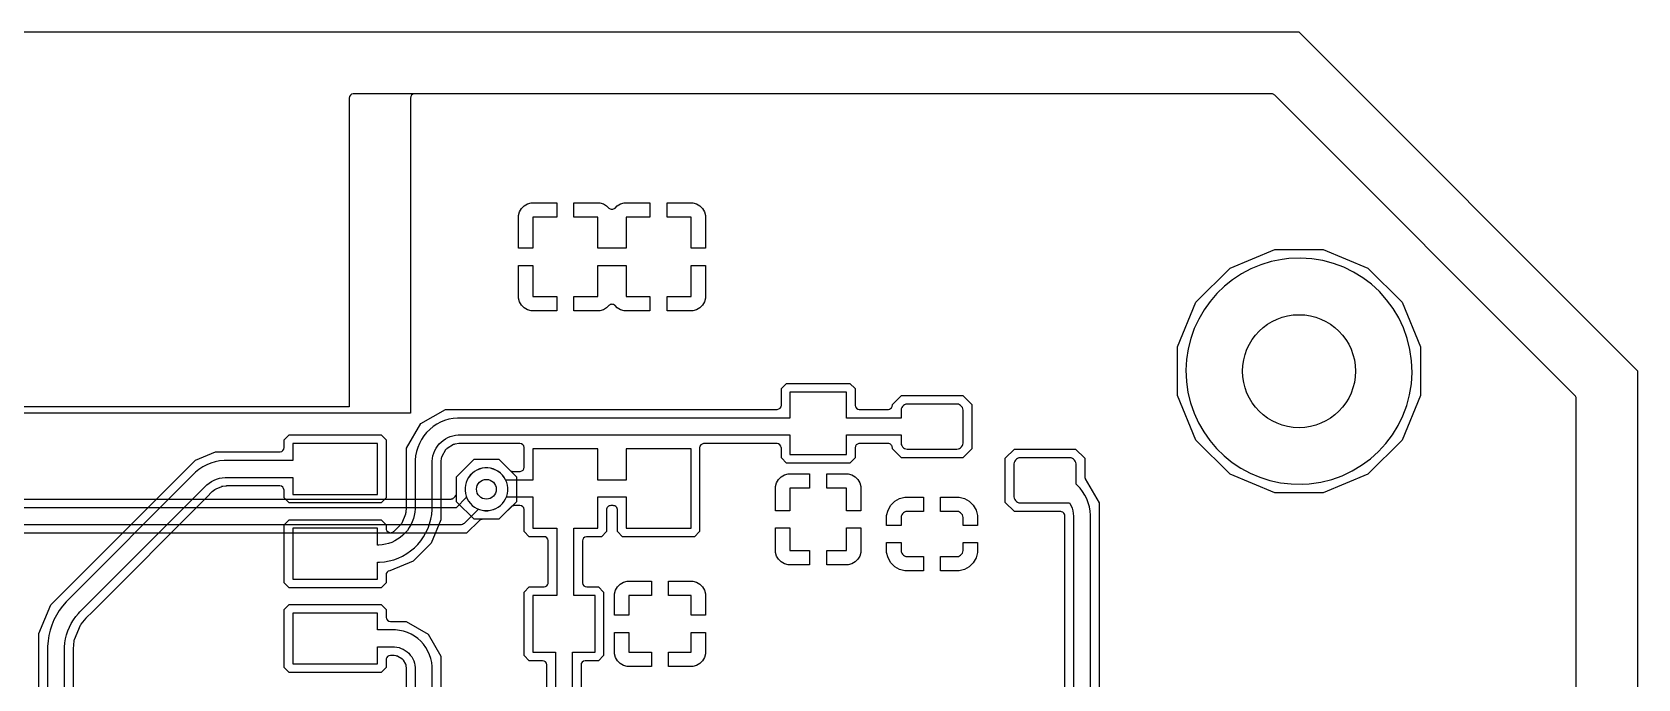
# Model space of a CAD drawing. Header units: millimetres. Extents: x 0 to 95, y 0 to 50.
# Drawn here: x 66.57 to 95, y 38.55 to 50 of the extents above; entities that cross this region are included whole.
import ezdxf

# ---------------------------------------------------------------- set-up
doc = ezdxf.new("R2010")
doc.units = ezdxf.units.MM

msp = doc.modelspace()

# ---------------------------------------------------------------- linework, layer by layer
at = {"layer": '16_copper'}
for points in [[(93.908, 6.484), (93.908, 43.516), (93.907, 43.524), (93.906, 43.533, 0.087654), (93.896, 43.557), (93.891, 43.563), (93.885, 43.57), (88.57, 48.885), (88.563, 48.891), (88.557, 48.896, 0.087651), (88.532, 48.906), (88.525, 48.907), (88.516, 48.908), (72.259, 48.908), (72.253, 48.907, 0.392588), (72.182, 48.832), (72.182, 43.37), (54.183, 43.37), (54.183, 48.832), (54.182, 48.837, 0.392588), (54.106, 48.908), (6.484, 48.908)], [(53.296, 41.736), (73.979, 41.736), (73.988, 41.737), (73.996, 41.738), (73.999, 41.739), (74.001, 41.739, 0.053254), (74.021, 41.748), (74.026, 41.753), (74.033, 41.758), (74.06, 41.785, 0.144304), (74.08, 41.823), (74.081, 41.83), (74.082, 41.839), (74.082, 42.13), (74.393, 42.441), (74.832, 42.441), (75.143, 42.13), (75.143, 41.69), (74.832, 41.379), (74.541, 41.379), (74.533, 41.378), (74.524, 41.378), (74.522, 41.377), (74.52, 41.376, 0.053254), (74.5, 41.367), (74.494, 41.362), (74.487, 41.357), (74.262, 41.131), (53.518, 41.131)], [(53.518, 41.284), (74.136, 41.284, 0.126363), (74.209, 41.302), (74.213, 41.306), (74.223, 41.311), (74.238, 41.324), (74.242, 41.328), (74.473, 41.558), (74.491, 41.551, 1), (74.734, 42.269), (74.686, 42.282, 0.577349), (74.254, 41.788), (74.261, 41.771), (74.074, 41.584), (53.476, 41.584)]]:
    msp.add_lwpolyline(points, format="xyb", dxfattribs=at)
msp.add_lwpolyline([(88.572, 41.848), (87.781, 42.175), (87.175, 42.781), (86.848, 43.572), (86.848, 44.428), (87.175, 45.219), (87.781, 45.825), (88.572, 46.152), (89.428, 46.152), (90.219, 45.825), (90.825, 45.219), (91.152, 44.428), (91.152, 43.572), (90.825, 42.781), (90.219, 42.175), (89.428, 41.848)], close=True, dxfattribs=at)
msp.add_lwpolyline([(89.181, 42.007, 1), (88.819, 45.993), (88.699, 45.978, 0.941339), (89.06, 42)], format="xyb", close=True, dxfattribs=at)
at = {"layer": '1_copper'}
for points in [[(93.908, 6.484), (93.908, 43.516), (93.907, 43.524), (93.906, 43.533, 0.087654), (93.896, 43.557), (93.891, 43.563), (93.885, 43.57), (88.57, 48.885), (88.563, 48.891), (88.557, 48.896, 0.087651), (88.532, 48.906), (88.525, 48.907), (88.516, 48.908), (73.342, 48.908), (73.337, 48.907, 0.392588), (73.266, 48.832), (73.266, 43.256), (53.099, 43.256)], [(75.683, 38.352), (75.683, 38.8), (75.682, 38.806, 0.392588), (75.606, 38.876), (75.372, 38.876), (75.283, 38.966), (75.283, 40.092), (75.372, 40.181), (75.631, 40.181), (75.637, 40.182, 0.334879), (75.705, 40.242), (75.707, 40.247), (75.707, 40.249), (75.707, 40.249), (75.707, 40.252), (75.708, 40.257), (75.708, 40.995), (75.707, 41.001, 0.392588), (75.631, 41.071), (75.372, 41.071), (75.283, 41.161), (75.283, 41.545), (75.282, 41.551, 0.392588), (75.206, 41.621), (75.106, 41.621), (75.097, 41.62), (75.089, 41.619, 0.087654), (75.064, 41.609), (75.059, 41.604), (75.052, 41.599), (74.832, 41.379), (74.393, 41.379), (74.082, 41.69), (74.082, 42.13), (74.393, 42.441), (74.832, 42.441), (75.024, 42.248), (75.031, 42.243), (75.038, 42.238, 0.087651), (75.062, 42.228), (75.07, 42.227), (75.078, 42.226), (75.206, 42.226), (75.212, 42.227, 0.392588), (75.283, 42.302), (75.283, 42.643), (75.282, 42.648, 0.392588), (75.206, 42.719), (74.136, 42.719), (74.131, 42.718), (74.126, 42.718), (74.06, 42.709), (74.056, 42.708), (74.051, 42.708, 0.068909), (74.032, 42.7), (73.917, 42.634), (73.909, 42.628), (73.902, 42.622, 0.009571), (73.9, 42.62), (73.895, 42.614), (73.889, 42.606), (73.823, 42.491), (73.821, 42.487), (73.819, 42.483, 0.068911), (73.813, 42.463), (73.805, 42.403), (73.805, 42.403), (73.805, 42.403), (73.804, 42.396, 0.03274), (73.804, 42.386), (73.804, 41.369), (73.632, 40.955), (73.316, 40.639), (72.9, 40.467), (72.9, 40.467, 0.371202), (72.835, 40.391), (72.835, 40.257), (72.746, 40.168), (71.119, 40.168), (71.03, 40.257), (71.03, 41.283), (71.119, 41.372), (72.746, 41.372), (72.835, 41.283), (72.835, 41.217), (72.836, 41.208), (72.837, 41.198, 0.324771), (72.922, 41.142), (72.93, 41.144), (72.94, 41.147), (72.955, 41.153, 0.098463), (72.979, 41.17), (73.102, 41.292), (73.104, 41.296), (73.108, 41.299, 0.068907), (73.118, 41.317), (73.185, 41.477), (73.185, 41.477), (73.185, 41.478), (73.188, 41.492), (73.19, 41.498, 0.001979), (73.19, 41.498), (73.198, 41.585), (73.198, 41.589), (73.199, 41.592), (73.199, 42.637), (73.45, 43.072), (73.885, 43.324), (79.758, 43.324), (79.763, 43.324, 0.392588), (79.834, 43.4), (79.834, 43.691), (79.923, 43.78), (81.049, 43.78), (81.139, 43.691), (81.139, 43.4), (81.139, 43.394, 0.392588), (81.215, 43.324), (81.724, 43.324), (81.73, 43.324, 0.274649), (81.793, 43.368), (81.795, 43.374, 0.064011), (81.8, 43.4), (81.8, 43.412), (81.96, 43.571), (83.045, 43.571), (83.205, 43.412), (83.205, 42.626), (83.045, 42.466), (81.96, 42.466), (81.8, 42.626), (81.8, 42.643, 0.414214), (81.724, 42.719), (81.215, 42.719), (81.209, 42.718, 0.392588), (81.139, 42.643), (81.139, 42.464), (81.049, 42.375), (79.923, 42.375), (79.834, 42.464), (79.834, 42.643), (79.833, 42.648, 0.392588), (79.758, 42.719), (78.464, 42.719), (78.458, 42.718, 0.392588), (78.387, 42.643), (78.387, 41.161), (78.298, 41.071), (77.022, 41.071), (76.933, 41.161), (76.933, 41.545), (76.932, 41.551, 0.274649), (76.888, 41.615), (76.882, 41.616, 0.064346), (76.856, 41.621), (76.814, 41.621, 0.414214), (76.737, 41.545), (76.737, 41.161), (76.648, 41.071), (76.389, 41.071), (76.383, 41.071, 0.392588), (76.312, 40.995), (76.312, 40.257), (76.313, 40.252, 0.392588), (76.389, 40.181), (76.598, 40.181), (76.687, 40.092), (76.687, 38.966), (76.598, 38.876), (76.364, 38.876), (76.358, 38.876, 0.392588), (76.287, 38.8), (76.287, 38.352)], [(66.69, 34.449), (66.69, 39.356), (66.901, 39.865), (67.096, 40.06), (67.207, 40.171), (67.207, 40.171), (69.215, 42.178), (69.215, 42.178), (69.325, 42.289), (69.325, 42.289), (69.461, 42.425), (69.817, 42.572), (70.954, 42.572), (70.96, 42.573, 0.392588), (71.03, 42.649), (71.03, 42.783), (71.119, 42.872), (72.746, 42.872), (72.835, 42.783), (72.835, 41.757), (72.746, 41.668), (71.119, 41.668), (71.03, 41.757), (71.03, 41.891), (71.029, 41.897, 0.392588), (70.954, 41.968), (70.009, 41.968), (70.005, 41.967), (70.001, 41.967), (69.946, 41.962, 0.004837), (69.944, 41.962), (69.93, 41.958), (69.924, 41.957, 0.001982), (69.924, 41.956), (69.821, 41.914), (69.82, 41.913), (69.82, 41.913), (69.807, 41.906), (69.802, 41.903, 0.001279), (69.802, 41.902), (69.759, 41.867, 0.024534), (69.753, 41.862), (69.665, 41.774), (67.635, 39.743), (67.635, 39.743), (67.524, 39.632), (67.522, 39.63), (67.519, 39.627), (67.431, 39.52), (67.431, 39.519), (67.43, 39.519), (67.423, 39.506), (67.42, 39.501, 0.00198), (67.42, 39.501), (67.314, 39.247), (67.314, 39.246), (67.314, 39.245), (67.31, 39.231), (67.309, 39.225, 0.001969), (67.309, 39.225), (67.295, 39.087), (67.295, 39.084), (67.295, 39.08), (67.295, 36.29)], [(76.135, 38.124), (76.135, 39.029), (76.535, 39.029), (76.535, 40.029), (76.16, 40.029), (76.16, 41.224), (76.585, 41.224), (76.585, 41.774), (77.085, 41.774), (77.085, 41.224), (78.235, 41.224), (78.235, 42.624), (77.085, 42.624), (77.085, 42.074), (76.585, 42.074), (76.585, 42.624), (75.435, 42.624), (75.435, 42.074), (74.954, 42.074), (74.952, 42.078, 1), (74.273, 41.742), (74.297, 41.699, 0.577351), (74.952, 41.742), (74.965, 41.774), (75.435, 41.774), (75.435, 41.224), (75.86, 41.224), (75.86, 40.029), (75.435, 40.029), (75.435, 39.029), (75.835, 39.029), (75.835, 38.124)], [(84.856, 38.411), (84.856, 41.413), (84.856, 41.417), (84.856, 41.422), (84.852, 41.45, 0.299723), (84.797, 41.513), (84.782, 41.516), (84.777, 41.516, 0.001702), (84.777, 41.516), (83.96, 41.516), (83.8, 41.676), (83.8, 42.462), (83.96, 42.621), (85.045, 42.621), (85.205, 42.462), (85.205, 42.134), (85.206, 42.124), (85.207, 42.115, 0.009559), (85.208, 42.112), (85.211, 42.105), (85.215, 42.096), (85.461, 41.669), (85.461, 38.411)], [(73.199, 36.93), (73.199, 38.735), (73.198, 38.74), (73.198, 38.745), (73.193, 38.785, 0.098489), (73.183, 38.814), (73.143, 38.884), (73.137, 38.891), (73.131, 38.899, 0.009571), (73.129, 38.901), (73.123, 38.905), (73.115, 38.912), (73.045, 38.952), (73.041, 38.954), (73.037, 38.956, 0.051614), (73.017, 38.962), (72.976, 38.967), (72.971, 38.967), (72.966, 38.968), (72.911, 38.968, 0.355696), (72.837, 38.907), (72.836, 38.902), (72.836, 38.898), (72.836, 38.898), (72.836, 38.897), (72.835, 38.891), (72.835, 38.757), (72.746, 38.668), (71.119, 38.668), (71.03, 38.757), (71.03, 39.783), (71.119, 39.872), (72.746, 39.872), (72.835, 39.783), (72.835, 39.649), (72.836, 39.643, 0.392588), (72.911, 39.572), (73.191, 39.572), (73.579, 39.348), (73.804, 38.959), (73.804, 37.306)]]:
    msp.add_lwpolyline(points, format="xyb", dxfattribs=at)
for points in [[(75.181, 46.176), (75.181, 46.757), (75.198, 46.822), (75.232, 46.88), (75.279, 46.927), (75.337, 46.96), (75.402, 46.978), (75.858, 46.978), (75.858, 46.724), (75.435, 46.724), (75.435, 46.176)], [(78.235, 46.176), (78.235, 46.724), (77.812, 46.724), (77.812, 46.978), (78.268, 46.978), (78.333, 46.96), (78.391, 46.927), (78.438, 46.88), (78.472, 46.822), (78.489, 46.757), (78.489, 46.176)], [(88.572, 41.848), (87.781, 42.175), (87.175, 42.781), (86.848, 43.572), (86.848, 44.428), (87.175, 45.219), (87.781, 45.825), (88.572, 46.152), (89.428, 46.152), (90.219, 45.825), (90.825, 45.219), (91.152, 44.428), (91.152, 43.572), (90.825, 42.781), (90.219, 42.175), (89.428, 41.848)], [(75.402, 45.07), (75.337, 45.087), (75.279, 45.12), (75.232, 45.168), (75.198, 45.226), (75.181, 45.29), (75.181, 45.871), (75.435, 45.871), (75.435, 45.324), (75.858, 45.324), (75.858, 45.07)], [(77.812, 45.07), (77.812, 45.324), (78.235, 45.324), (78.235, 45.871), (78.489, 45.871), (78.489, 45.29), (78.472, 45.226), (78.438, 45.168), (78.391, 45.12), (78.333, 45.087), (78.268, 45.07)], [(72.889, 40.642), (72.971, 40.664), (73.051, 40.693), (73.128, 40.729), (73.202, 40.772), (73.271, 40.82), (73.336, 40.875), (73.396, 40.935), (73.451, 41), (73.5, 41.069), (73.542, 41.143), (73.578, 41.22), (73.607, 41.3), (73.629, 41.382), (73.644, 41.465), (73.651, 41.55), (73.651, 42.386), (73.652, 42.41), (73.657, 42.457), (73.666, 42.504), (73.68, 42.55), (73.698, 42.594), (73.72, 42.636), (73.747, 42.675), (73.777, 42.712), (73.811, 42.746), (73.847, 42.776), (73.887, 42.802), (73.929, 42.825), (73.973, 42.843), (74.018, 42.857), (74.065, 42.866), (74.112, 42.871), (74.136, 42.871), (79.986, 42.871), (79.986, 42.528), (80.986, 42.528), (80.986, 42.871), (81.953, 42.871), (81.953, 42.727), (81.957, 42.704), (81.966, 42.682), (81.979, 42.662), (81.996, 42.646), (82.016, 42.632), (82.037, 42.623), (82.061, 42.619), (82.944, 42.619), (82.968, 42.623), (82.989, 42.632), (83.009, 42.646), (83.026, 42.662), (83.039, 42.682), (83.048, 42.704), (83.053, 42.727), (83.053, 43.311), (83.048, 43.334), (83.039, 43.356), (83.026, 43.375), (83.009, 43.392), (82.989, 43.405), (82.968, 43.414), (82.944, 43.419), (82.061, 43.419), (82.037, 43.414), (82.016, 43.405), (81.996, 43.392), (81.979, 43.375), (81.966, 43.356), (81.957, 43.334), (81.953, 43.311), (81.953, 43.171), (80.986, 43.171), (80.986, 43.628), (79.986, 43.628), (79.986, 43.171), (74.098, 43.171), (74.021, 43.164), (73.945, 43.149), (73.871, 43.126), (73.8, 43.097), (73.732, 43.06), (73.668, 43.018), (73.608, 42.969), (73.554, 42.914), (73.505, 42.854), (73.462, 42.79), (73.426, 42.722), (73.396, 42.651), (73.374, 42.577), (73.359, 42.502), (73.351, 42.425), (73.351, 41.592), (73.351, 41.563), (73.345, 41.505), (73.335, 41.447), (73.32, 41.39), (73.3, 41.335), (73.275, 41.282), (73.246, 41.231), (73.212, 41.183), (73.175, 41.138), (73.133, 41.097), (73.088, 41.059), (73.04, 41.025), (72.989, 40.996), (72.936, 40.971), (72.881, 40.951), (72.824, 40.936), (72.767, 40.926), (72.708, 40.921), (72.683, 40.92), (72.683, 41.22), (71.183, 41.22), (71.183, 40.32), (72.683, 40.32), (72.683, 40.62), (72.721, 40.62), (72.806, 40.627)], [(79.732, 41.53), (79.732, 41.961), (79.75, 42.026), (79.783, 42.083), (79.83, 42.131), (79.888, 42.164), (79.953, 42.181), (80.334, 42.181), (80.334, 41.928), (79.986, 41.928), (79.986, 41.53)], [(80.986, 41.53), (80.986, 41.928), (80.639, 41.928), (80.639, 42.181), (81.02, 42.181), (81.084, 42.164), (81.142, 42.131), (81.189, 42.083), (81.223, 42.026), (81.24, 41.961), (81.24, 41.53)], [(81.699, 41.271), (81.699, 41.448), (81.724, 41.543), (81.773, 41.628), (81.843, 41.698), (81.928, 41.747), (82.023, 41.773), (82.35, 41.773), (82.35, 41.519), (82.061, 41.519), (82.037, 41.514), (82.016, 41.505), (81.996, 41.492), (81.979, 41.475), (81.966, 41.456), (81.957, 41.434), (81.953, 41.411), (81.953, 41.271)], [(83.053, 41.271), (83.053, 41.411), (83.048, 41.434), (83.039, 41.456), (83.026, 41.475), (83.009, 41.492), (82.989, 41.505), (82.968, 41.514), (82.944, 41.519), (82.655, 41.519), (82.655, 41.773), (82.982, 41.773), (83.077, 41.747), (83.162, 41.698), (83.232, 41.628), (83.281, 41.543), (83.306, 41.448), (83.306, 41.271)], [(79.953, 40.574), (79.888, 40.591), (79.83, 40.624), (79.783, 40.672), (79.75, 40.729), (79.732, 40.794), (79.732, 41.225), (79.986, 41.225), (79.986, 40.828), (80.334, 40.828), (80.334, 40.574)], [(80.639, 40.574), (80.639, 40.828), (80.986, 40.828), (80.986, 41.225), (81.24, 41.225), (81.24, 40.794), (81.223, 40.729), (81.189, 40.672), (81.142, 40.624), (81.084, 40.591), (81.02, 40.574)], [(82.023, 40.465), (81.928, 40.49), (81.843, 40.539), (81.773, 40.609), (81.724, 40.694), (81.699, 40.79), (81.699, 40.966), (81.953, 40.966), (81.953, 40.827), (81.957, 40.804), (81.966, 40.782), (81.979, 40.762), (81.996, 40.746), (82.016, 40.732), (82.037, 40.723), (82.061, 40.719), (82.35, 40.719), (82.35, 40.465)], [(82.655, 40.465), (82.655, 40.719), (82.944, 40.719), (82.968, 40.723), (82.989, 40.732), (83.009, 40.746), (83.026, 40.762), (83.039, 40.782), (83.048, 40.804), (83.053, 40.827), (83.053, 40.966), (83.306, 40.966), (83.306, 40.79), (83.281, 40.694), (83.232, 40.609), (83.162, 40.539), (83.077, 40.49), (82.982, 40.465)], [(76.881, 39.681), (76.881, 40.062), (76.898, 40.127), (76.932, 40.185), (76.979, 40.232), (77.037, 40.265), (77.102, 40.283), (77.533, 40.283), (77.533, 40.029), (77.135, 40.029), (77.135, 39.681)], [(78.235, 39.681), (78.235, 40.029), (77.837, 40.029), (77.837, 40.283), (78.268, 40.283), (78.333, 40.265), (78.391, 40.232), (78.438, 40.185), (78.472, 40.127), (78.489, 40.062), (78.489, 39.681)], [(77.102, 38.775), (77.037, 38.792), (76.979, 38.826), (76.932, 38.873), (76.898, 38.931), (76.881, 38.995), (76.881, 39.376), (77.135, 39.376), (77.135, 39.029), (77.533, 39.029), (77.533, 38.775)], [(77.837, 38.775), (77.837, 39.029), (78.235, 39.029), (78.235, 39.376), (78.489, 39.376), (78.489, 38.995), (78.472, 38.931), (78.438, 38.873), (78.391, 38.826), (78.333, 38.792), (78.268, 38.775)]]:
    msp.add_lwpolyline(points, close=True, dxfattribs=at)
for points in [[(76.585, 46.176), (76.585, 46.724), (76.162, 46.724), (76.162, 46.978), (76.618, 46.978), (76.683, 46.96), (76.741, 46.927), (76.781, 46.887, 0.414222), (76.889, 46.887), (76.929, 46.927), (76.987, 46.96), (77.052, 46.978), (77.508, 46.978), (77.508, 46.724), (77.085, 46.724), (77.085, 46.176)], [(76.162, 45.07), (76.162, 45.324), (76.585, 45.324), (76.585, 45.871), (77.085, 45.871), (77.085, 45.324), (77.508, 45.324), (77.508, 45.07), (77.052, 45.07), (76.987, 45.087), (76.929, 45.12), (76.889, 45.161, 0.414222), (76.781, 45.161), (76.741, 45.12), (76.683, 45.087), (76.618, 45.07)], [(89.181, 42.007, 1), (88.819, 45.993), (88.699, 45.978, 0.941339), (89.06, 42)]]:
    msp.add_lwpolyline(points, format="xyb", close=True, dxfattribs=at)
for points in [[(67.142, 34.409), (67.142, 39.08), (67.143, 39.116), (67.149, 39.19), (67.16, 39.262), (67.178, 39.333), (67.2, 39.403), (67.228, 39.471), (67.262, 39.536), (67.3, 39.599), (67.343, 39.658), (67.391, 39.714), (67.416, 39.74), (69.645, 41.969), (69.664, 41.987), (69.703, 42.019), (69.745, 42.047), (69.789, 42.071), (69.836, 42.09), (69.884, 42.105), (69.933, 42.114), (69.984, 42.119), (70.009, 42.12), (71.183, 42.12), (71.183, 41.82), (72.683, 41.82), (72.683, 42.72), (71.183, 42.72), (71.183, 42.42), (69.969, 42.42), (69.889, 42.412), (69.811, 42.397), (69.734, 42.373), (69.66, 42.343), (69.59, 42.305), (69.523, 42.261), (69.462, 42.21), (69.433, 42.182), (67.17, 39.918), (67.107, 39.844), (67.05, 39.766), (66.999, 39.683), (66.955, 39.597), (66.918, 39.507), (66.888, 39.415), (66.865, 39.321), (66.85, 39.225), (66.843, 39.128), (66.843, 34.449)], [(85.309, 38.183), (85.309, 41.45), (85.302, 41.524), (85.288, 41.597), (85.268, 41.669), (85.241, 41.739), (85.208, 41.805), (85.168, 41.869), (85.123, 41.928), (85.073, 41.983), (85.053, 42.002), (85.053, 42.361), (85.048, 42.384), (85.039, 42.406), (85.026, 42.425), (85.009, 42.442), (84.989, 42.455), (84.968, 42.464), (84.944, 42.469), (84.061, 42.469), (84.037, 42.464), (84.016, 42.455), (83.996, 42.442), (83.979, 42.425), (83.966, 42.406), (83.957, 42.384), (83.953, 42.361), (83.953, 41.777), (83.957, 41.754), (83.966, 41.732), (83.979, 41.712), (83.996, 41.696), (84.016, 41.682), (84.037, 41.673), (84.061, 41.669), (84.939, 41.669), (84.945, 41.659), (84.966, 41.617), (84.983, 41.573), (84.995, 41.528), (85.004, 41.482), (85.008, 41.436), (85.009, 41.413), (85.009, 38.183)], [(73.651, 37.306), (73.651, 38.771), (73.644, 38.842), (73.629, 38.913), (73.607, 38.981), (73.577, 39.046), (73.542, 39.109), (73.499, 39.167), (73.451, 39.22), (73.398, 39.268), (73.34, 39.31), (73.278, 39.346), (73.212, 39.375), (73.144, 39.398), (73.074, 39.412), (73.002, 39.42), (72.683, 39.42), (72.683, 39.72), (71.183, 39.72), (71.183, 38.82), (72.683, 38.82), (72.683, 39.12), (72.966, 39.12), (72.986, 39.119), (73.026, 39.115), (73.066, 39.107), (73.104, 39.094), (73.141, 39.078), (73.176, 39.058), (73.209, 39.034), (73.238, 39.007), (73.265, 38.977), (73.289, 38.945), (73.309, 38.91), (73.326, 38.873), (73.338, 38.835), (73.347, 38.795), (73.351, 38.755), (73.351, 38.735), (73.351, 37.249)]]:
    msp.add_lwpolyline(points, dxfattribs=at)
at = {"layer": 'drills_via_1_16'}
for centre, radius in [((89, 44), 1), ((74.612, 41.91), 0.175)]:
    msp.add_circle(centre, radius, dxfattribs=at)
at = {"layer": 'outline'}
msp.add_lwpolyline([(0, 6), (6, 0), (89, 0), (95, 6), (95, 44), (89, 50), (6, 50), (0, 44), (0, 6)], close=True, dxfattribs=at)

doc.saveas('drawing.dxf')
